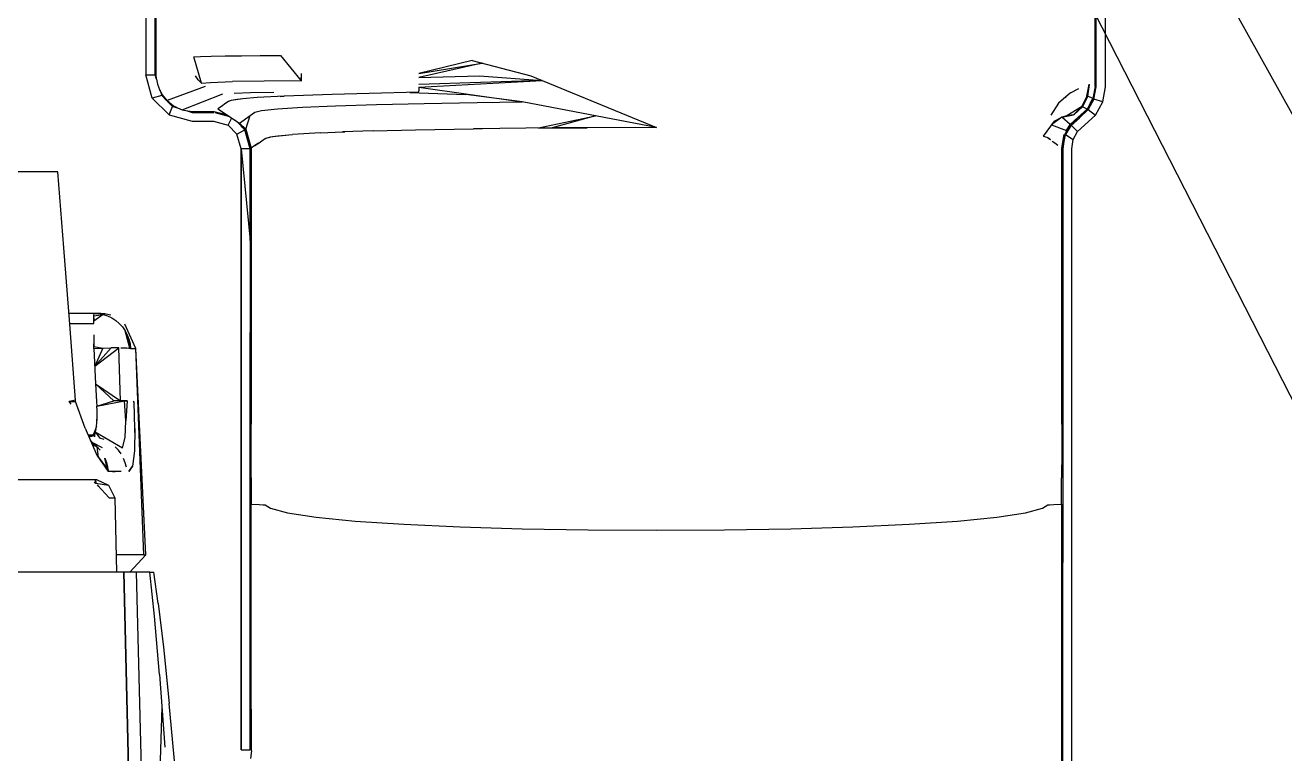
# Model space of a CAD drawing. Header units: millimetres. Extents: x -57554 to 16546, y 2142 to 98430.
# Drawn here: x -25483.4 to -25278.8, y 76720.9 to 76839.2 of the extents above; entities that cross this region are included whole.
import ezdxf

# ---------------------------------------------------------------- set-up
doc = ezdxf.new("R2010")
doc.units = ezdxf.units.MM
doc.layers.add('S-Z2-A_TEXTUAL_ANNOTATION', color=7, linetype='Continuous')

msp = doc.modelspace()

# ---------------------------------------------------------------- linework, layer by layer
at = {"color": 2, "linetype": 'Continuous'}
for p, q in [((-25463.79, 76878.4), (-25463.79, 76831.11)), ((-25462.28, 76831.11), (-25462.28, 76878.4)), ((-25462.11, 76831.2), (-25462.11, 76878.4)), ((-25309.63, 76829.26), (-25309.63, 76878.4)), ((-25309.46, 76829.2), (-25309.46, 76878.4)), ((-25307.95, 76829.2), (-25307.95, 76878.4)), ((-25456.03, 76834.04), (-25454.9, 76834.1)), ((-25454.77, 76829.75), (-25456.03, 76834.04)), ((-25454.9, 76834.1), (-25453.18, 76834.15)), ((-25453.18, 76834.15), (-25450.94, 76834.2)), ((-25450.94, 76834.2), (-25448.26, 76834.23)), ((-25448.26, 76834.23), (-25445.22, 76834.26)), ((-25445.22, 76834.26), (-25441.95, 76834.28)), ((-25441.95, 76834.28), (-25438.55, 76830.15)), ((-25410.81, 76833.44), (-25419.44, 76831.33)), ((-25409.18, 76833.02), (-25419.44, 76830.68)), ((-25419.44, 76831.33), (-25409.18, 76833.02)), ((-25410.81, 76833.44), (-25401.29, 76830.98)), ((-25462.79, 76827.36), (-25463.79, 76831.11)), ((-25463.79, 76831.11), (-25462.28, 76831.11)), ((-25462.06, 76830.4), (-25462.28, 76831.11)), ((-25462.05, 76830.41), (-25462.11, 76831.2)), ((-25462.05, 76830.41), (-25461.89, 76829.62)), ((-25455.29, 76830.34), (-25455.72, 76830.99)), ((-25454.77, 76829.75), (-25455.29, 76830.34)), ((-25438.55, 76831.33), (-25438.55, 76830.68)), ((-25438.55, 76830.15), (-25438.55, 76830.68)), ((-25438.55, 76830.68), (-25438.55, 76830.1)), ((-25419.44, 76830.68), (-25409.61, 76830.96)), ((-25409.61, 76830.96), (-25399.43, 76830.21)), ((-25401.29, 76830.98), (-25380.87, 76822.59)), ((-25461.89, 76829.62), (-25461.59, 76828.76)), ((-25461.09, 76827.86), (-25461.59, 76828.76)), ((-25461.5, 76828.6), (-25461.23, 76827.76)), ((-25461.19, 76828.02), (-25461.48, 76828.56)), ((-25454.18, 76829.23), (-25460.34, 76826.95)), ((-25454.77, 76829.75), (-25453.3, 76829.9)), ((-25453.3, 76829.9), (-25449.73, 76830.03)), ((-25444.57, 76830.12), (-25449.73, 76830.03)), ((-25446.81, 76828.2), (-25449.45, 76828.1)), ((-25443, 76828.26), (-25446.81, 76828.2)), ((-25438.55, 76830.15), (-25444.57, 76830.12)), ((-25438.55, 76830.1), (-25438.55, 76830.15)), ((-25419.44, 76828.29), (-25427.53, 76828.12)), ((-25420.94, 76828.25), (-25411.83, 76827.92)), ((-25419.44, 76829.14), (-25399.43, 76830.21)), ((-25399.43, 76830.21), (-25419.44, 76829.58)), ((-25419.44, 76829.14), (-25402.67, 76826.73)), ((-25419.44, 76829.14), (-25419.44, 76828.79)), ((-25419.44, 76828.79), (-25419.44, 76828.52)), ((-25419.44, 76828.36), (-25419.44, 76828.52)), ((-25313.59, 76828.18), (-25312.28, 76828.9)), ((-25310.94, 76827.65), (-25310.57, 76829.55)), ((-25310.65, 76829.54), (-25310.94, 76827.65)), ((-25310.78, 76827.66), (-25310.52, 76829.56)), ((-25310.61, 76829.38), (-25310.52, 76829.56)), ((-25310.57, 76829.55), (-25310.52, 76829.56)), ((-25309.63, 76829.26), (-25309.98, 76827.26)), ((-25309.86, 76827.11), (-25309.46, 76829.2)), ((-25309.82, 76827.19), (-25309.46, 76829.2)), ((-25308.36, 76826.76), (-25307.95, 76829.2)), ((-25461.23, 76827.76), (-25462.79, 76827.36)), ((-25462.79, 76827.36), (-25460.04, 76824.62)), ((-25460.43, 76826.97), (-25461.26, 76827.85)), ((-25459.45, 76826), (-25461.23, 76827.76)), ((-25460.35, 76826.96), (-25461.09, 76827.86)), ((-25460.34, 76826.95), (-25459.29, 76826.12)), ((-25457.89, 76825.47), (-25451.32, 76828.04)), ((-25451.32, 76826.15), (-25451.68, 76825.9)), ((-25451.04, 76826.35), (-25451.32, 76826.15)), ((-25451.32, 76826.15), (-25451.12, 76826.29)), ((-25451.12, 76826.29), (-25451.04, 76826.35)), ((-25450.64, 76826.62), (-25451.04, 76826.35)), ((-25450.39, 76826.79), (-25450.64, 76826.62)), ((-25449.94, 76826.97), (-25450.39, 76826.79)), ((-25450.29, 76826.83), (-25450.39, 76826.79)), ((-25449.94, 76826.97), (-25450.29, 76826.83)), ((-25448.07, 76827.24), (-25449.94, 76826.97)), ((-25448.98, 76827.11), (-25449.94, 76826.97)), ((-25448.07, 76827.24), (-25448.98, 76827.11)), ((-25445.72, 76827.43), (-25448.07, 76827.24)), ((-25441.33, 76827.67), (-25445.72, 76827.43)), ((-25441.99, 76827.63), (-25441.33, 76827.67)), ((-25433.56, 76827.96), (-25441.33, 76827.67)), ((-25427.53, 76828.12), (-25433.56, 76827.96)), ((-25432.97, 76826.11), (-25426.33, 76826.32)), ((-25426.33, 76826.32), (-25418.61, 76826.5)), ((-25418.61, 76826.5), (-25409.99, 76826.64)), ((-25402.67, 76826.73), (-25411.83, 76827.92)), ((-25409.99, 76826.64), (-25402.67, 76826.73)), ((-25380.87, 76822.59), (-25402.67, 76826.73)), ((-25315.54, 76826.52), (-25316.82, 76824.58)), ((-25313.59, 76828.18), (-25315.54, 76826.52)), ((-25314.4, 76827.47), (-25314.29, 76827.58)), ((-25310.94, 76827.65), (-25311.8, 76825.96)), ((-25310.78, 76827.66), (-25311.68, 76825.95)), ((-25309.98, 76827.26), (-25310.91, 76825.56)), ((-25310.84, 76825.4), (-25310.26, 76826.38)), ((-25309.98, 76827.26), (-25310.78, 76827.66)), ((-25309.82, 76827.19), (-25310.75, 76825.48)), ((-25310.42, 76826.45), (-25310.04, 76827.1)), ((-25310.04, 76827.1), (-25310.02, 76827.18)), ((-25308.36, 76826.76), (-25309.82, 76827.19)), ((-25309.54, 76824.58), (-25308.36, 76826.76)), ((-25460.04, 76824.62), (-25459.45, 76826)), ((-25460.04, 76824.62), (-25456.29, 76823.61)), ((-25459.54, 76826.1), (-25458.81, 76825.86)), ((-25459.45, 76826), (-25458.65, 76825.76)), ((-25459.29, 76826.12), (-25458.64, 76825.76)), ((-25458.64, 76825.76), (-25457.89, 76825.47)), ((-25457.89, 76825.47), (-25457.05, 76825.27)), ((-25457.07, 76825.26), (-25456.29, 76825.02)), ((-25457.05, 76825.27), (-25456.29, 76825.02)), ((-25457.05, 76825.27), (-25456.12, 76825.2)), ((-25456.29, 76825.02), (-25452.82, 76825.02)), ((-25456.12, 76825.2), (-25452.7, 76825.2)), ((-25452.82, 76825.02), (-25452.74, 76825.03)), ((-25452.7, 76825.2), (-25450.72, 76824.69)), ((-25452.58, 76825.02), (-25450.24, 76824.37)), ((-25451.68, 76825.9), (-25452.12, 76825.59)), ((-25452.12, 76825.59), (-25448.59, 76823.3)), ((-25450.44, 76822.93), (-25449.86, 76824.13)), ((-25448.59, 76823.3), (-25446.88, 76824.53)), ((-25447.56, 76822.31), (-25446.88, 76824.53)), ((-25446.88, 76824.53), (-25446.1, 76825.07)), ((-25446.1, 76825.07), (-25445.02, 76825.35)), ((-25445.02, 76825.35), (-25442.43, 76825.62)), ((-25442.43, 76825.62), (-25438.38, 76825.88)), ((-25438.38, 76825.88), (-25432.97, 76826.11)), ((-25400.04, 76822.5), (-25390.74, 76824.47)), ((-25390.74, 76824.47), (-25397.82, 76822.53)), ((-25315, 76824.24), (-25316.68, 76823.01)), ((-25316.24, 76823.61), (-25315, 76824.24)), ((-25315.52, 76823.98), (-25315, 76824.24)), ((-25315, 76824.24), (-25313.15, 76824.63)), ((-25314.18, 76824.47), (-25315, 76824.24)), ((-25313.68, 76823.04), (-25315, 76824.24)), ((-25311.8, 76825.96), (-25314.18, 76824.47)), ((-25313.15, 76824.63), (-25314.18, 76824.47)), ((-25313.74, 76822.94), (-25312.34, 76824.25)), ((-25313.68, 76823.04), (-25312.34, 76824.25)), ((-25313.51, 76822.98), (-25312.17, 76824.15)), ((-25313.12, 76824.63), (-25311.8, 76825.96)), ((-25313.09, 76824.63), (-25311.68, 76825.95)), ((-25313.09, 76824.63), (-25313.05, 76824.7)), ((-25312.46, 76821.91), (-25309.54, 76824.58)), ((-25312.34, 76824.25), (-25310.91, 76825.56)), ((-25312.34, 76824.25), (-25311.06, 76825.38)), ((-25312.17, 76824.15), (-25310.75, 76825.48)), ((-25310.91, 76825.56), (-25311.68, 76825.95)), ((-25311.06, 76825.38), (-25311, 76825.48)), ((-25310.75, 76825.48), (-25309.54, 76824.58)), ((-25456.29, 76823.61), (-25452.82, 76823.61)), ((-25452.82, 76823.61), (-25450.44, 76822.93)), ((-25449.01, 76821.5), (-25450.44, 76822.93)), ((-25449.29, 76823.76), (-25448.72, 76823.21)), ((-25449.01, 76821.5), (-25447.71, 76822.22)), ((-25447.71, 76822.22), (-25448.72, 76823.21)), ((-25448.14, 76822.64), (-25448.59, 76823.3)), ((-25448.59, 76823.3), (-25447.56, 76822.31)), ((-25446.87, 76819.12), (-25447.71, 76822.22)), ((-25447.65, 76822.11), (-25447.7, 76822.16)), ((-25446.87, 76819.12), (-25447.65, 76822.11)), ((-25447.56, 76822.31), (-25446.69, 76819.21)), ((-25426.87, 76822.03), (-25419.99, 76822.21)), ((-25419.99, 76822.21), (-25410.57, 76822.38)), ((-25397.82, 76822.53), (-25410.57, 76822.38)), ((-25410.57, 76822.37), (-25409.1, 76822.39)), ((-25400.01, 76822.49), (-25392.1, 76822.55)), ((-25380.87, 76822.59), (-25397.82, 76822.53)), ((-25316.24, 76823.61), (-25318.03, 76821.16)), ((-25316.68, 76823.01), (-25314.24, 76822.09)), ((-25316.24, 76823.61), (-25315.52, 76823.98)), ((-25314.23, 76822.09), (-25314.66, 76821.26)), ((-25313.51, 76822.98), (-25314.43, 76821.45)), ((-25314.24, 76822.09), (-25313.68, 76823.04)), ((-25313.34, 76823.32), (-25314.23, 76822.09)), ((-25313.88, 76822.36), (-25313.63, 76822.83)), ((-25313.63, 76822.83), (-25313.56, 76822.89)), ((-25312.46, 76821.91), (-25313.51, 76822.98)), ((-25448.32, 76819.12), (-25449.01, 76821.5)), ((-25447.31, 76821.43), (-25447.57, 76821.8)), ((-25446.08, 76819.63), (-25445.42, 76820.09)), ((-25445.61, 76819.96), (-25445.24, 76820.21)), ((-25445.42, 76820.09), (-25445.61, 76819.96)), ((-25445.42, 76820.09), (-25445.24, 76820.21)), ((-25445.24, 76820.21), (-25444.96, 76820.41)), ((-25445.24, 76820.21), (-25445.13, 76820.29)), ((-25445.13, 76820.29), (-25444.96, 76820.41)), ((-25444.96, 76820.41), (-25444.74, 76820.56)), ((-25444.96, 76820.41), (-25444.78, 76820.53)), ((-25444.78, 76820.53), (-25444.74, 76820.56)), ((-25444.74, 76820.56), (-25444.58, 76820.67)), ((-25444.58, 76820.67), (-25444.33, 76820.83)), ((-25444.58, 76820.67), (-25444.46, 76820.75)), ((-25444.46, 76820.75), (-25444.3, 76820.85)), ((-25444.3, 76820.85), (-25443.5, 76821.07)), ((-25444.3, 76820.85), (-25443.67, 76821.03)), ((-25443.67, 76821.03), (-25443.5, 76821.07)), ((-25443.5, 76821.07), (-25442.34, 76821.23)), ((-25443.5, 76821.07), (-25443.23, 76821.11)), ((-25443.23, 76821.1), (-25441.08, 76821.34)), ((-25443.23, 76821.11), (-25442.34, 76821.23)), ((-25442.34, 76821.23), (-25440, 76821.44)), ((-25435.42, 76821.7), (-25440, 76821.44)), ((-25435.42, 76821.7), (-25431.84, 76821.86)), ((-25426.87, 76822.03), (-25431.84, 76821.86)), ((-25431.84, 76821.86), (-25431.49, 76821.87)), ((-25318.03, 76821.16), (-25317.3, 76820.94)), ((-25318, 76821.15), (-25317.3, 76820.94)), ((-25317.3, 76820.94), (-25316.88, 76820.61)), ((-25317.27, 76820.92), (-25316.96, 76820.67)), ((-25316.96, 76820.67), (-25316.88, 76820.61)), ((-25316.57, 76820.37), (-25316.32, 76820.18)), ((-25316.57, 76820.37), (-25316.18, 76820.08)), ((-25316.32, 76820.18), (-25316.18, 76820.08)), ((-25316.18, 76820.08), (-25315.68, 76819.7)), ((-25315.04, 76819.23), (-25314.62, 76821.45)), ((-25314.86, 76819.14), (-25314.43, 76821.45)), ((-25314.56, 76821.09), (-25314.86, 76819.14)), ((-25314.56, 76821.09), (-25314.46, 76821.28)), ((-25314.5, 76821.07), (-25314.56, 76821.09)), ((-25314.43, 76821.45), (-25313.17, 76820.61)), ((-25313.41, 76819.14), (-25313.17, 76820.61)), ((-25313.17, 76820.61), (-25312.46, 76821.91)), ((-25448.32, 76721.53), (-25448.33, 76819.12)), ((-25448.33, 76819.12), (-25446.88, 76804.21)), ((-25446.87, 76819.12), (-25448.33, 76819.12)), ((-25448.33, 76819.11), (-25446.88, 76804.21)), ((-25448.33, 76819.1), (-25448.32, 76721.53)), ((-25446.88, 76804.21), (-25446.87, 76819.12)), ((-25446.88, 76804.21), (-25446.88, 76819.12)), ((-25446.69, 76819.21), (-25446.7, 76774.39)), ((-25446.08, 76819.63), (-25446.69, 76819.21)), ((-25445.61, 76819.96), (-25446.08, 76819.63)), ((-25315.04, 76774.39), (-25315.04, 76819.23)), ((-25314.86, 76819.14), (-25314.86, 76804.22)), ((-25313.41, 76534.92), (-25313.41, 76819.14)), ((-25478.07, 76815.4), (-25834.67, 76815.4)), ((-25477.12, 76803.02), (-25478.07, 76815.4)), ((-25446.88, 76804.21), (-25446.88, 76789.3)), ((-25314.86, 76804.22), (-25314.86, 76789.31)), ((-25476.17, 76790.67), (-25477.12, 76803.02)), ((-25471.47, 76792.4), (-25476.3, 76792.4)), ((-25472.23, 76792.4), (-25471.48, 76792.35)), ((-25471.13, 76792.37), (-25472.23, 76792.4)), ((-25472.23, 76791.97), (-25470.74, 76792.21)), ((-25470.74, 76792.21), (-25472.23, 76791.11)), ((-25472.23, 76791.97), (-25472.23, 76792.21)), ((-25472.23, 76791.65), (-25472.23, 76791.97)), ((-25472.23, 76791.65), (-25472.23, 76791.24)), ((-25472.23, 76791.24), (-25472.23, 76791.65)), ((-25471.91, 76792.4), (-25471.13, 76792.37)), ((-25471.48, 76792.35), (-25470.74, 76792.21)), ((-25471.13, 76792.37), (-25470.02, 76791.97)), ((-25470.48, 76792.31), (-25471.13, 76792.37)), ((-25470.23, 76792.29), (-25471.13, 76792.37)), ((-25470.74, 76792.21), (-25470.02, 76791.97)), ((-25470.23, 76792.29), (-25470.48, 76792.31)), ((-25469.49, 76792.11), (-25470.23, 76792.29)), ((-25470.02, 76791.97), (-25469.34, 76791.65)), ((-25469.34, 76791.65), (-25468.7, 76791.24)), ((-25476.18, 76790.75), (-25472.23, 76790.75)), ((-25475.23, 76778.33), (-25476.17, 76790.67)), ((-25472.23, 76790.75), (-25472.23, 76791.24)), ((-25472.23, 76791.11), (-25472.23, 76791.24)), ((-25472.23, 76790.75), (-25472.23, 76791.11)), ((-25468.7, 76791.24), (-25468.12, 76790.75)), ((-25467.61, 76790.2), (-25468.12, 76790.75)), ((-25468.12, 76790.75), (-25468.02, 76790.64)), ((-25468.02, 76790.64), (-25467.61, 76790.2)), ((-25467.61, 76790.2), (-25467.17, 76789.58)), ((-25465.44, 76786.71), (-25467.2, 76790.64)), ((-25466.39, 76786.75), (-25467.17, 76789.58)), ((-25467.17, 76789.58), (-25466.81, 76788.91)), ((-25472.23, 76788.91), (-25472.23, 76788.2)), ((-25472.23, 76788.2), (-25472.23, 76787.47)), ((-25472.23, 76786.71), (-25472.23, 76787.47)), ((-25472.23, 76787.47), (-25472.23, 76787.02)), ((-25466.81, 76788.91), (-25466.39, 76786.75)), ((-25466.81, 76788.91), (-25466.54, 76788.2)), ((-25466.54, 76788.2), (-25466.36, 76787.47)), ((-25466.36, 76787.47), (-25466.27, 76786.71)), ((-25446.87, 76770.03), (-25446.88, 76789.3)), ((-25314.86, 76789.31), (-25314.86, 76774.39)), ((-25472.23, 76786.71), (-25472.23, 76787.02)), ((-25472.23, 76787.02), (-25470.78, 76786.77)), ((-25472.23, 76786.71), (-25470.78, 76786.77)), ((-25472.23, 76786.71), (-25471.96, 76780.96)), ((-25472.1, 76783.84), (-25468.21, 76786.82)), ((-25472.1, 76783.84), (-25469.41, 76786.81)), ((-25470.78, 76786.77), (-25472.1, 76783.84)), ((-25470.78, 76786.77), (-25469.41, 76786.81)), ((-25468.21, 76786.82), (-25469.41, 76786.81)), ((-25467.92, 76778.18), (-25468.21, 76786.82)), ((-25467.84, 76786.82), (-25467.7, 76786.82)), ((-25467.7, 76786.82), (-25467.26, 76786.81)), ((-25467.26, 76786.81), (-25466.89, 76786.79)), ((-25466.89, 76786.79), (-25466.59, 76786.77)), ((-25466.59, 76786.77), (-25466.39, 76786.75)), ((-25466.39, 76786.75), (-25466.27, 76786.71)), ((-25466.27, 76786.71), (-25465.47, 76786.71)), ((-25466.26, 76786.71), (-25465.44, 76786.71)), ((-25464.13, 76753.19), (-25465.44, 76786.71)), ((-25463.78, 76753.19), (-25465.44, 76786.71)), ((-25469.01, 76778.18), (-25471.96, 76780.96)), ((-25471.96, 76780.96), (-25471.82, 76778.08)), ((-25471.96, 76780.96), (-25467.92, 76778.18)), ((-25475.23, 76778.33), (-25476.23, 76778.08)), ((-25476.15, 76777.86), (-25476.23, 76778.08)), ((-25476.23, 76778.08), (-25475.21, 76778.08)), ((-25475.91, 76777.66), (-25476.23, 76778.08)), ((-25475.21, 76778.08), (-25475.23, 76778.33)), ((-25473.66, 76773.75), (-25475.21, 76778.08)), ((-25471.82, 76778.08), (-25471.76, 76777.33)), ((-25471.76, 76777.33), (-25469.01, 76778.18)), ((-25471.76, 76777.33), (-25467.25, 76778.18)), ((-25471.72, 76776.6), (-25471.76, 76777.33)), ((-25466.85, 76778.18), (-25469.01, 76778.18)), ((-25467.25, 76778.18), (-25466.85, 76778.18)), ((-25467.05, 76774.94), (-25467.25, 76778.18)), ((-25466.85, 76778.18), (-25467.05, 76774.94)), ((-25465.7, 76778), (-25465.86, 76778.08)), ((-25465.86, 76778.08), (-25465.8, 76778.05)), ((-25465.8, 76778.05), (-25465.7, 76778)), ((-25465.57, 76773.68), (-25465.7, 76778)), ((-25471.75, 76774.64), (-25471.7, 76775.91)), ((-25471.75, 76774.64), (-25471.71, 76775.25)), ((-25471.7, 76775.91), (-25471.72, 76776.6)), ((-25471.71, 76775.25), (-25471.7, 76775.91)), ((-25473.66, 76773.75), (-25471.75, 76769.36)), ((-25471.81, 76774.05), (-25472.36, 76772.6)), ((-25472.36, 76772.6), (-25472.02, 76773.18)), ((-25472.02, 76773.18), (-25472.36, 76772.6)), ((-25472.02, 76773.18), (-25472.17, 76772.85)), ((-25472.09, 76772.35), (-25472.02, 76773.18)), ((-25471.9, 76773.6), (-25472.02, 76773.18)), ((-25472.02, 76773.18), (-25471.35, 76772.21)), ((-25472.02, 76773.18), (-25467.57, 76770.56)), ((-25471.9, 76773.6), (-25471.81, 76774.05)), ((-25471.9, 76773.6), (-25471.82, 76774.02)), ((-25471.82, 76774.02), (-25471.81, 76774.08)), ((-25471.81, 76774.08), (-25471.75, 76774.64)), ((-25467.17, 76772.24), (-25467.05, 76774.94)), ((-25465.57, 76773.68), (-25465.65, 76770.06)), ((-25465.59, 76773.07), (-25465.57, 76773.68)), ((-25465.58, 76773.53), (-25465.58, 76773.69)), ((-25446.69, 76770.03), (-25446.7, 76774.39)), ((-25315.04, 76774.39), (-25315.04, 76770.03)), ((-25314.86, 76774.39), (-25314.87, 76770.03)), ((-25472.36, 76772.6), (-25473.18, 76772.64)), ((-25473.11, 76772.48), (-25472.58, 76772.45)), ((-25473.08, 76772.4), (-25472.83, 76772.4)), ((-25472.83, 76772.4), (-25472.58, 76772.45)), ((-25472.3, 76771.24), (-25472.82, 76771.81)), ((-25472.58, 76772.45), (-25472.36, 76772.6)), ((-25472.47, 76771.42), (-25470.89, 76770.64)), ((-25472.3, 76771.24), (-25472.42, 76770.93)), ((-25471.73, 76770.75), (-25472.42, 76770.93)), ((-25472.17, 76772.85), (-25472.36, 76772.6)), ((-25472.36, 76772.6), (-25472.09, 76772.35)), ((-25472.19, 76771.14), (-25472.3, 76771.24)), ((-25472.3, 76771.24), (-25471.73, 76770.75)), ((-25472.19, 76771.14), (-25471.73, 76770.75)), ((-25471.35, 76772.21), (-25470.64, 76771.97)), ((-25467.57, 76770.56), (-25467.17, 76772.24)), ((-25471.75, 76769.36), (-25469.93, 76766.71)), ((-25471.75, 76769.36), (-25469.93, 76766.95)), ((-25471.73, 76770.75), (-25471.23, 76770.2)), ((-25471.51, 76769.04), (-25471.73, 76770.75)), ((-25471.73, 76770.75), (-25471.63, 76770.64)), ((-25471.63, 76770.64), (-25471.23, 76770.2)), ((-25470.01, 76767.06), (-25470.45, 76768.91)), ((-25470.45, 76768.91), (-25470.19, 76768.2)), ((-25468.65, 76770.64), (-25468.76, 76770.75)), ((-25468.25, 76770.2), (-25468.76, 76770.75)), ((-25468.25, 76770.2), (-25468.65, 76770.64)), ((-25467.81, 76769.58), (-25468.25, 76770.2)), ((-25467.81, 76769.58), (-25468.25, 76770.19)), ((-25467.46, 76768.91), (-25467.19, 76768.2)), ((-25465.65, 76770.06), (-25465.96, 76767.6)), ((-25446.87, 76765.71), (-25446.87, 76770.03)), ((-25446.69, 76765.7), (-25446.69, 76770.03)), ((-25315.04, 76770.03), (-25315.05, 76765.7)), ((-25314.87, 76770.03), (-25314.87, 76765.71)), ((-25470.19, 76768.2), (-25470.01, 76767.47)), ((-25470.01, 76767.47), (-25469.96, 76766.99)), ((-25469.93, 76766.71), (-25469.94, 76766.86)), ((-25469.93, 76766.95), (-25469.93, 76766.71)), ((-25467.19, 76768.2), (-25467.01, 76767.47)), ((-25466.55, 76766.71), (-25465.96, 76767.6)), ((-25466.23, 76767.2), (-25466.55, 76766.71)), ((-25465.96, 76767.6), (-25466.23, 76767.2)), ((-25486.36, 76765.4), (-25471.82, 76765.4)), ((-25472.19, 76765.01), (-25471.92, 76764.8)), ((-25471.92, 76764.8), (-25472.03, 76765.4)), ((-25472, 76765.4), (-25471.92, 76764.8)), ((-25471.92, 76764.8), (-25469.89, 76764.52)), ((-25471.82, 76765.4), (-25469.89, 76764.52)), ((-25467.8, 76766.71), (-25469.93, 76766.71)), ((-25469.2, 76766.71), (-25468.8, 76766.71)), ((-25446.87, 76761.43), (-25446.87, 76765.71)), ((-25446.69, 76765.7), (-25446.69, 76761.44)), ((-25315.05, 76761.44), (-25315.05, 76765.7)), ((-25314.87, 76765.71), (-25314.87, 76761.43)), ((-25471.44, 76764.26), (-25471.66, 76764.54)), ((-25471.44, 76764.26), (-25471.65, 76764.52)), ((-25471.65, 76764.52), (-25469.78, 76762.47)), ((-25469.89, 76764.52), (-25468.82, 76762.47)), ((-25469.78, 76762.47), (-25469.08, 76762.47)), ((-25469.08, 76762.47), (-25468.82, 76762.47)), ((-25469.05, 76762.47), (-25468.82, 76762.47)), ((-25468.82, 76762.47), (-25468.56, 76750.4)), ((-25446.86, 76748.06), (-25446.87, 76761.43)), ((-25446.69, 76761.44), (-25445.4, 76761.35)), ((-25446.68, 76748.06), (-25446.69, 76761.44)), ((-25445.4, 76761.35), (-25444.75, 76761.3)), ((-25444.75, 76761.3), (-25444.44, 76761.3)), ((-25444.44, 76761.3), (-25443.58, 76760.77)), ((-25443.58, 76760.77), (-25440.8, 76760)), ((-25320.94, 76760), (-25318.16, 76760.77)), ((-25318.16, 76760.77), (-25317.3, 76761.3)), ((-25317.3, 76761.3), (-25316.99, 76761.3)), ((-25316.99, 76761.3), (-25316.34, 76761.35)), ((-25316.99, 76761.3), (-25316.34, 76761.35)), ((-25316.34, 76761.35), (-25315.05, 76761.44)), ((-25315.05, 76761.44), (-25315.06, 76742.44)), ((-25314.87, 76761.43), (-25314.89, 76742.43)), ((-25440.8, 76760), (-25436.16, 76759.31)), ((-25436.16, 76759.31), (-25429.78, 76758.68)), ((-25429.78, 76758.68), (-25421.9, 76758.15)), ((-25339.84, 76758.15), (-25331.96, 76758.68)), ((-25331.96, 76758.68), (-25325.58, 76759.31)), ((-25325.58, 76759.31), (-25320.94, 76760)), ((-25421.9, 76758.15), (-25412.77, 76757.73)), ((-25412.77, 76757.73), (-25402.68, 76757.42)), ((-25402.68, 76757.42), (-25391.94, 76757.24)), ((-25391.94, 76757.24), (-25380.87, 76757.18)), ((-25380.87, 76757.18), (-25369.8, 76757.24)), ((-25369.8, 76757.24), (-25359.06, 76757.42)), ((-25359.06, 76757.42), (-25348.97, 76757.73)), ((-25348.97, 76757.73), (-25339.84, 76758.15)), ((-25464.13, 76753.19), (-25468.62, 76753.19)), ((-25466.38, 76750.4), (-25463.78, 76753.19)), ((-25464.13, 76753.19), (-25463.78, 76753.19)), ((-25463.16, 76750.4), (-25547.99, 76750.4)), ((-25464.46, 76624.89), (-25467.38, 76750.4)), ((-25467.38, 76750.4), (-25464.46, 76624.89)), ((-25462.47, 76640.64), (-25465.34, 76750.4)), ((-25462.37, 76743.22), (-25463.16, 76750.4)), ((-25462.37, 76743.22), (-25463.15, 76750.4)), ((-25463.15, 76750.4), (-25462.63, 76750.4)), ((-25462.63, 76750.4), (-25462.48, 76750.4)), ((-25461.81, 76745.3), (-25462.48, 76750.4)), ((-25446.85, 76734.76), (-25446.86, 76748.06)), ((-25446.67, 76734.76), (-25446.68, 76748.06)), ((-25461.81, 76745.3), (-25460.94, 76738.22)), ((-25461.56, 76733.77), (-25462.37, 76743.22)), ((-25315.06, 76742.44), (-25315.08, 76723.62)), ((-25314.89, 76742.43), (-25314.9, 76723.62)), ((-25460.94, 76738.22), (-25460, 76729.04)), ((-25446.83, 76721.53), (-25446.85, 76734.76)), ((-25446.66, 76721.53), (-25446.67, 76734.76)), ((-25461.56, 76733.77), (-25460.69, 76721.95)), ((-25461.53, 76715.63), (-25461.17, 76728.51)), ((-25459.05, 76718.63), (-25460, 76729.04)), ((-25315.08, 76723.62), (-25315.1, 76704.99)), ((-25314.9, 76723.62), (-25314.93, 76704.98)), ((-25448.32, 76721.53), (-25446.83, 76721.53)), ((-25446.65, 76721.35), (-25446.8, 76720.14)), ((-25446.66, 76721.47), (-25446.66, 76721.53)), ((-25446.66, 76721.41), (-25446.66, 76721.47)), ((-25446.65, 76721.35), (-25446.66, 76721.41))]:
    msp.add_line(p, q, dxfattribs=at)
at = {"layer": 'S-Z2-A_TEXTUAL_ANNOTATION'}
for p, q in [((-25509.97, 77233.21), (-24841.75, 75925.56)), ((-25502.48, 77229.45), (-24847.27, 76050.21))]:
    msp.add_line(p, q, dxfattribs=at)

doc.saveas('drawing.dxf')
